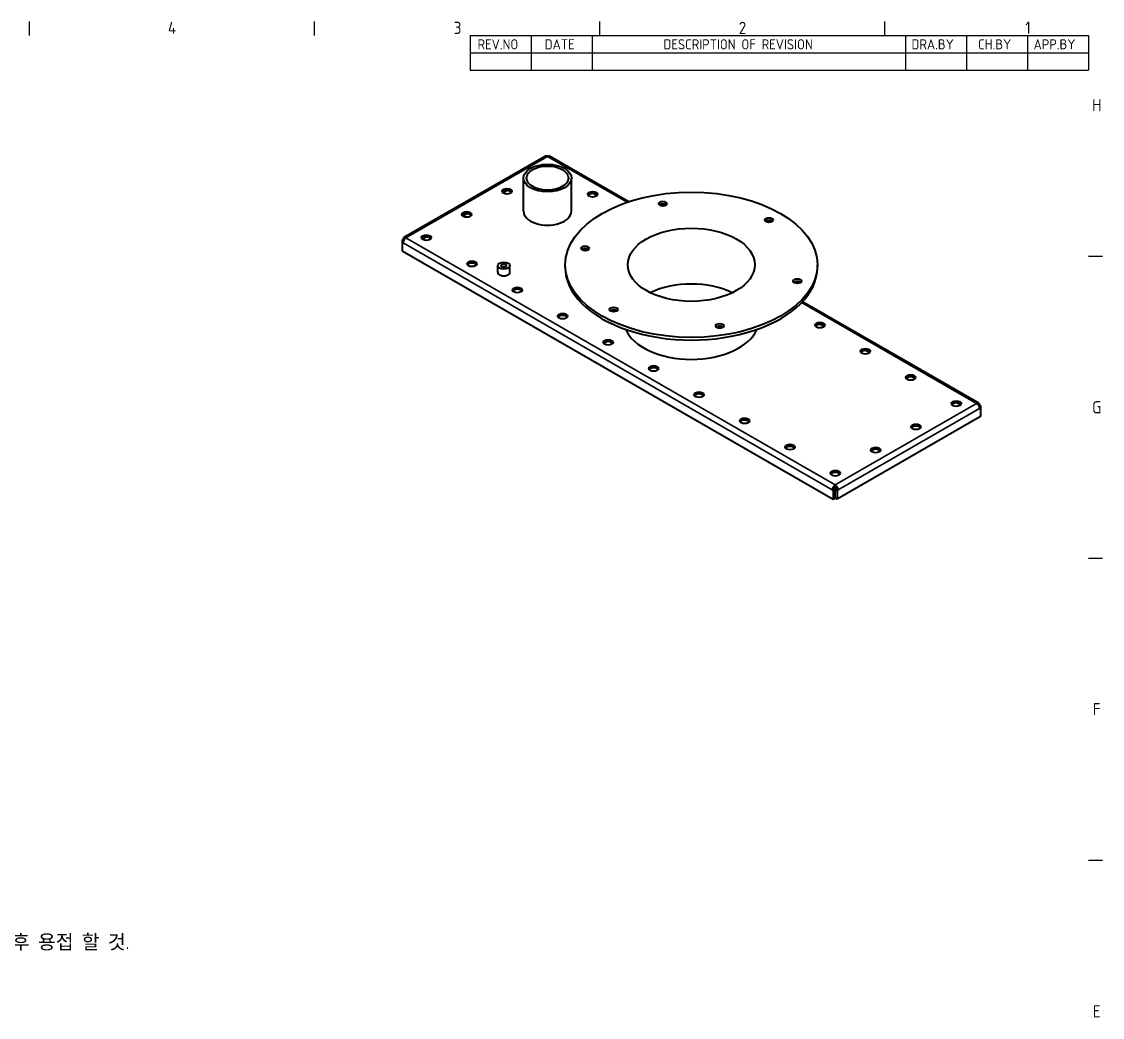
# Model space of a CAD drawing. Header units: millimetres. Extents: x 0 to 1682, y 0 to 1188.
# Drawn here: x 1117 to 1649, y 665 to 1155 of the extents above; entities that cross this region are included whole.
import ezdxf

# ---------------------------------------------------------------- set-up
doc = ezdxf.new("R2010")
doc.units = ezdxf.units.MM
doc.header["$LTSCALE"] = 2
doc.layers.get('0').update_dxf_attribs({"color": 3, "lineweight": 25})
for name, color, linetype, lineweight in [('가시적인 것(ISO)', 3, 'Continuous', 40), ('가시적인 좁은 것(ISO)', 3, 'Continuous', 35), ('경계(ISO)', 7, 'Continuous', 25), ('기호(ISO)', 5, 'Continuous', 25)]:
    doc.layers.add(name, color=color, linetype=linetype, lineweight=lineweight)
doc.styles.add('ISO ProportionalPSTEK', font='isocp.shx')
doc.styles.add('문자 텍스트_PSTEK_POSCO', font='isocp.shx')
doc.styles.add('치수 텍스트_PSTEK_POSCO', font='isocp.shx')
doc.dimstyles.new('치수_PSTEK_POSCO$7', dxfattribs={"dimscale": 2, "dimtxt": 3.5, "dimasz": 2.5, "dimexe": 2, "dimexo": 2.5, "dimgap": 1, "dimtad": 1, "dimrnd": 1e-08, "dimdsep": 46, "dimtxsty": '치수 텍스트_PSTEK_POSCO', "dimcen": 0.09, "dimdle": 10, "dimclrd": 7, "dimclre": 7, "dimclrt": 2, "dimadec": 1, "dimazin": 2, "dimtfac": 1, "dimtmove": 0, "dimatfit": 3, "dimfxl": 0, "dimtolj": 1, "dimlwd": -1, "dimlwe": -1, "dimarcsym": 0})

# ---------------------------------------------------------------- blocks, each defined once
blk = doc.blocks.new('경계 Default Border')
at = {"layer": '경계(ISO)'}
for p, q in [((560.67, 574), (560.67, 577.4)), ((630.75, 574), (630.75, 577.4)), ((700.83, 574), (700.83, 577.4)), ((770.92, 574), (770.92, 577.4)), ((821, 519.75), (824.4, 519.75)), ((821, 445.5), (824.4, 445.5)), ((821, 371.25), (824.4, 371.25))]:
    blk.add_line(p, q, dxfattribs=at)
at = {"layer": '경계(ISO)', "color": 2, "char_height": 3, "attachment_point": 7, "style": '문자 텍스트_PSTEK_POSCO'}
for s, insert in [('4', (594.68, 574.4)), ('3', (664.96, 574.37)), ('2', (735, 574.37)), ('1', (805.44, 574.4)), ('H', (821.88, 555.37)), ('G', (821.88, 481.1)), ('F', (822.04, 406.87)), ('E', (822.04, 332.6))]:
    blk.add_mtext(s, dxfattribs=dict(at, insert=insert))
blk = doc.blocks.new('리비전 내역')
at = {"layer": '기호(ISO)'}
for p, q in [((669, 574), (821, 574)), ((669, 574), (669, 569.72)), ((684, 574), (684, 569.72)), ((699, 574), (699, 569.72)), ((776, 574), (776, 569.72)), ((791, 574), (791, 569.72)), ((806, 574), (806, 569.72)), ((821, 574), (821, 569.72)), ((669, 569.72), (821, 569.72)), ((669, 569.72), (669, 565.44)), ((684, 569.72), (684, 565.44)), ((699, 569.72), (699, 565.44)), ((776, 569.72), (776, 565.44)), ((791, 569.72), (791, 565.44)), ((806, 569.72), (806, 565.44)), ((821, 569.72), (821, 565.44)), ((669, 565.44), (821, 565.44))]:
    blk.add_line(p, q, dxfattribs=at)
at = {"layer": '기호(ISO)', "color": 2, "char_height": 2.5, "attachment_point": 7, "style": 'ISO ProportionalPSTEK'}
for s, insert in [('REV.NO', (670.79, 570.58)), ('DATE', (687.31, 570.58)), ('DESCRIPTION OF REVISION', (716.51, 570.58)), ('DRA.BY', (777.48, 570.58)), ('CH.BY', (793.86, 570.58)), ('APP.BY', (807.48, 570.58))]:
    blk.add_mtext(s, dxfattribs=dict(at, insert=insert))

msp = doc.modelspace()

# ---------------------------------------------------------------- linework, layer by layer
at = {"layer": '가시적인 것(ISO)'}
for p, q in [((1374.9787, 1088.6769), (1305.3993, 1048.6089)), ((1415.9112, 1066.2549), (1376.9748, 1088.6769)), ((1364.1767, 1061.541), (1364.1767, 1077.892)), ((1387.7767, 1061.541), (1387.7767, 1077.892)), ((1355.9204, 1071.7292), (1354.0273, 1070.6391)), ((1400.2942, 1069.2753), (1398.6158, 1070.2419)), ((1336.1214, 1060.3277), (1334.2283, 1059.2376)), ((1304.4941, 1047.4084), (1304.9832, 1047.6901)), ((1305.1822, 1047.0122), (1304.4941, 1047.4084)), ((1304.4941, 1047.4084), (1304.4941, 1046.343)), ((1304.9832, 1047.6901), (1305.3955, 1047.4527)), ((1316.3224, 1048.9262), (1314.4294, 1047.8361)), ((1305.0698, 1046.6745), (1304.4941, 1046.343)), ((1304.9832, 1046.0613), (1304.4941, 1046.343)), ((1304.4941, 1046.343), (1304.4941, 1042.0917)), ((1304.4941, 1042.0917), (1516.473, 920.0212)), ((1351.4807, 1031.5714), (1351.4807, 1034.8416)), ((1357.4807, 1031.5714), (1357.4807, 1034.8416)), ((1384.6874, 1033.9527), (1384.6874, 1035.2608)), ((1508.6874, 1033.9527), (1508.6874, 1035.2608)), ((1587.9754, 967.1697), (1501.3194, 1017.0716)), ((1512.0171, 1004.9384), (1510.3386, 1005.905)), ((1534.3617, 992.071), (1532.6832, 993.0376)), ((1556.7062, 979.2036), (1555.0278, 980.1702)), ((1579.0508, 966.3363), (1577.3724, 967.3028)), ((1588.3916, 966.2509), (1587.9793, 966.0135)), ((1588.1926, 965.573), (1588.8807, 965.9693)), ((1588.305, 965.2353), (1588.8807, 964.9038)), ((1588.3916, 966.2509), (1588.8807, 965.9693)), ((1588.8807, 964.9038), (1588.3916, 964.6222)), ((1588.8807, 965.9693), (1588.8807, 964.9038)), ((1588.8807, 964.9038), (1588.8807, 960.6526)), ((1588.8807, 960.6526), (1518.3232, 920.0212)), ((1515.9839, 924.5541), (1516.889, 925.0753)), ((1517.3781, 924.7936), (1516.473, 924.2724)), ((1517.3781, 924.7936), (1516.889, 925.0753)), ((1517.3781, 920.5424), (1517.3781, 924.7936)), ((1517.3981, 925.9571), (1517.3981, 927.0036)), ((1517.9072, 925.0753), (1517.4181, 924.7936)), ((1517.4181, 920.5424), (1517.4181, 924.7936)), ((1517.4181, 924.7936), (1518.3232, 924.2724)), ((1518.8123, 924.5541), (1517.9072, 925.0753)), ((1516.473, 924.2724), (1515.9839, 924.5541)), ((1516.473, 924.2724), (1516.473, 920.0212)), ((1516.473, 920.0212), (1517.3781, 920.5424)), ((1518.3232, 920.0212), (1517.4181, 920.5424)), ((1518.8123, 924.5541), (1518.3232, 924.2724)), ((1518.3232, 924.2724), (1518.3232, 920.0212))]:
    msp.add_line(p, q, dxfattribs=at)
for centre, major_axis in [((1375.9767, 1077.892), (11.8, 0)), ((1375.9767, 1077.892), (10.28, 0)), ((1356.0363, 1071.3952), (2.4, 0)), ((1446.6874, 1035.2608), (62, 0)), ((1398.1799, 1069.9293), (2.4, 0)), ((1432.7112, 1065.2977), (2, 0)), ((1336.2373, 1059.9937), (2.4, 0)), ((1484.8712, 1057.2494), (2, 0)), ((1446.6874, 1035.2608), (31.24, 0)), ((1316.4383, 1048.5922), (2.4, 0)), ((1394.5274, 1043.3092), (2, 0)), ((1338.7829, 1035.7248), (2.4, 0)), ((1354.4807, 1034.8416), (3, 0)), ((1354.4807, 1034.8416), (1.3294, 0)), ((1498.8474, 1027.2124), (2, 0)), ((1361.1275, 1022.8574), (2.4, 0)), ((1383.472, 1009.9901), (2.4, 0)), ((1408.5036, 1013.2722), (2, 0)), ((1460.6636, 1005.2238), (2, 0)), ((1509.9027, 1005.5924), (2.4, 0)), ((1405.8166, 997.1227), (2.4, 0)), ((1532.2473, 992.725), (2.4, 0)), ((1428.1612, 984.2553), (2.4, 0)), ((1554.5919, 979.8576), (2.4, 0)), ((1450.5058, 971.3879), (2.4, 0)), ((1576.9365, 966.9902), (2.4, 0)), ((1472.8503, 958.5205), (2.4, 0)), ((1557.1375, 955.5887), (2.4, 0)), ((1495.1949, 945.6531), (2.4, 0)), ((1537.3385, 944.1872), (2.4, 0)), ((1517.5395, 932.7858), (2.4, 0))]:
    msp.add_ellipse(centre, major_axis=major_axis, ratio=0.5758617, dxfattribs=at)
for centre, major_axis, start_param, end_param in [((1356.0363, 1070.3487), (2.4, 0), 0.38826696, 2.7533257), ((1398.1799, 1068.8828), (2.4, 0), 0.38826696, 2.7533257), ((1432.7112, 1063.9897), (-2, 0), 3.74551747, 5.67926049), ((1336.2373, 1058.9472), (2.4, 0), 0.38826696, 2.7533257), ((1375.9767, 1061.541), (11.8, 0), 3.14159264, 6.28318531), ((1484.8712, 1055.9413), (-2, 0), 3.74551747, 5.67926049), ((1316.4383, 1047.5458), (2.4, 0), 0.38826696, 2.7533257), ((1394.5274, 1042.0011), (-2, 0), 3.74551747, 5.67926049), ((1338.7829, 1034.6784), (2.4, 0), 0.38826696, 2.7533257), ((1354.4807, 1031.5714), (3, 0), 3.14159265, 6.28318531), ((1446.6874, 1033.9527), (62, 0), 3.14159265, 6.28318531), ((1446.6874, 1007.7912), (-31.24, 0), 4.01026405, 5.41451391), ((1498.8474, 1025.9043), (-2, 0), 3.74551747, 5.67926049), ((1361.1275, 1021.811), (2.4, 0), 0.38826696, 2.7533257), ((1383.472, 1008.9436), (2.4, 0), 0.38826696, 2.7533257), ((1408.5036, 1011.9641), (-2, 0), 3.74551747, 5.67926049), ((1460.6636, 1003.9158), (-2, 0), 3.74551747, 5.67926049), ((1509.9027, 1004.5459), (2.4, 0), 0.38826696, 2.7533257), ((1446.6874, 1007.7912), (33.04, 0), 3.37298232, 6.05179564), ((1405.8166, 996.0762), (2.4, 0), 0.38826696, 2.7533257), ((1532.2473, 991.6785), (2.4, 0), 0.38826696, 2.7533257), ((1428.1612, 983.2088), (2.4, 0), 0.38826696, 2.7533257), ((1554.5919, 978.8111), (2.4, 0), 0.38826696, 2.7533257), ((1450.5058, 970.3414), (2.4, 0), 0.38826696, 2.7533257), ((1576.9365, 965.9437), (2.4, 0), 0.38826696, 2.7533257), ((1472.8503, 957.4741), (2.4, 0), 0.38826696, 2.7533257), ((1557.1375, 954.5423), (2.4, 0), 0.38826696, 2.7533257), ((1495.1949, 944.6067), (2.4, 0), 0.38826696, 2.7533257), ((1537.3385, 943.1408), (2.4, 0), 0.38826696, 2.7533257), ((1517.5395, 931.7393), (2.4, 0), 0.38826696, 2.7533257)]:
    msp.add_ellipse(centre, major_axis=major_axis, ratio=0.5758617, start_param=start_param, end_param=end_param, dxfattribs=at)
for points in [[(1375.9767, 1088.5788), (1375.6074, 1088.7915), (1375.2415, 1088.8245), (1374.9789, 1088.6762)], [(1375.9767, 1088.5788), (1376.346, 1088.7915), (1376.712, 1088.8245), (1376.9745, 1088.6762)], [(1305.078, 1046.7045), (1305.0155, 1046.4813), (1304.9832, 1046.262), (1304.9832, 1046.0613)], [(1588.2968, 965.2654), (1588.3593, 965.0422), (1588.3916, 964.8229), (1588.3916, 964.6222)], [(1516.0787, 925.1973), (1516.0162, 924.9741), (1515.9839, 924.7548), (1515.9839, 924.5541)], [(1518.7175, 925.1973), (1518.78, 924.9741), (1518.8123, 924.7548), (1518.8123, 924.5541)]]:
    msp.add_open_spline(points, degree=3, dxfattribs=at)
for points, knots in [([(1306.3974, 1048.5108), (1305.9716, 1048.756), (1305.5503, 1048.7623), (1305.2867, 1048.5275), (1305.0919, 1048.3539), (1304.9832, 1048.0539), (1304.9832, 1047.6901)], [0, 0, 0, 0, 0.57504459, 0.57504459, 0.57504459, 1, 1, 1, 1]), ([(1306.3974, 1048.5108), (1305.9716, 1048.2656), (1305.5503, 1047.7867), (1305.2867, 1047.2483), (1305.1994, 1047.0699), (1305.1288, 1046.8859), (1305.078, 1046.7045)], [0, 0, 0, 0, 0.575044589, 0.575044589, 0.575044589, 0.76555338, 0.76555338, 0.76555338, 0.76555338]), ([(1586.9774, 967.0716), (1587.4032, 967.3168), (1587.8245, 967.3232), (1588.088, 967.0883), (1588.2828, 966.9148), (1588.3916, 966.6148), (1588.3916, 966.2509)], [0, 0, 0, 0, 0.57504459, 0.57504459, 0.57504459, 1, 1, 1, 1]), ([(1586.9774, 967.0716), (1587.4032, 966.8264), (1587.8245, 966.3476), (1588.088, 965.8091), (1588.1754, 965.6308), (1588.246, 965.4468), (1588.2968, 965.2654)], [0, 0, 0, 0, 0.575044589, 0.575044589, 0.575044589, 0.76555338, 0.76555338, 0.76555338, 0.76555338]), ([(1517.3981, 927.0036), (1516.9723, 926.7584), (1516.551, 926.2795), (1516.2874, 925.7411), (1516.2001, 925.5627), (1516.1295, 925.3787), (1516.0787, 925.1973)], [0, 0, 0, 0, 0.575044589, 0.575044589, 0.575044589, 0.76555338, 0.76555338, 0.76555338, 0.76555338]), ([(1516.889, 925.0753), (1516.889, 925.3041), (1517.0157, 925.5993), (1517.1976, 925.7941), (1517.2608, 925.8618), (1517.3294, 925.9176), (1517.3981, 925.9571)], [-1, -1, -1, -1, -0.25762063, -0.25762063, -0.25762063, 0, 0, 0, 0]), ([(1517.3981, 927.0036), (1517.8239, 926.7584), (1518.2451, 926.2795), (1518.5087, 925.7411), (1518.5961, 925.5627), (1518.6667, 925.3787), (1518.7175, 925.1973)], [0, 0, 0, 0, 0.575044589, 0.575044589, 0.575044589, 0.76555338, 0.76555338, 0.76555338, 0.76555338]), ([(1517.9072, 925.0753), (1517.9072, 925.3041), (1517.7804, 925.5993), (1517.5985, 925.7941), (1517.5354, 925.8618), (1517.4667, 925.9176), (1517.3981, 925.9571)], [-1, -1, -1, -1, -0.25762063, -0.25762063, -0.25762063, 0, 0, 0, 0])]:
    msp.add_open_spline(points, degree=3, knots=knots, dxfattribs=at)
at = {"layer": '가시적인 좁은 것(ISO)'}
for p, q in [((1375.9767, 1088.5788), (1306.3974, 1048.5108)), ((1415.1722, 1066.0077), (1375.9767, 1088.5788)), ((1306.3974, 1048.5108), (1517.3981, 927.0036)), ((1515.9839, 924.5541), (1304.9832, 1046.0613)), ((1586.9774, 967.0716), (1500.907, 1016.6363)), ((1517.3981, 927.0036), (1586.9774, 967.0716)), ((1588.3916, 964.6222), (1518.8123, 924.5541)), ((1517.3981, 925.9571), (1516.0787, 925.1973)), ((1518.7175, 925.1973), (1517.3981, 925.9571))]:
    msp.add_line(p, q, dxfattribs=at)

# ---------------------------------------------------------------- block references
at = {"xscale": 2, "yscale": 2, "zscale": 2}
msp.add_blockref('경계 Default Border', (0, 0), dxfattribs=at)
at = {"layer": '기호(ISO)', "xscale": 2, "yscale": 2, "zscale": 2}
msp.add_blockref('리비전 내역', (0, 0), dxfattribs=at)

# ---------------------------------------------------------------- texts
at = {"layer": '기호(ISO)', "color": 2, "insert": (1047.9128, 701.951), "char_height": 7, "width": 139.849815, "attachment_point": 4, "style": '치수 텍스트_PSTEK_POSCO'}
msp.add_mtext('{\\fISOCP|b0|i0;\\H7.0000;각 모서리 절곡 후 용접 할 것.}', dxfattribs=at)

# ---------------------------------------------------------------- leaders
at = {"layer": '기호(ISO)', "color": 7, "annotation_type": 0, "has_hookline": 1, "hookline_direction": 0, "text_width": 123.9306}
msp.add_leader([(1013.5173, 738.5009), (1040.9128, 701.951), (1045.9128, 701.951)], dimstyle='치수_PSTEK_POSCO$7', override={"dimtad": 0}, dxfattribs=at)

doc.saveas('drawing.dxf')
